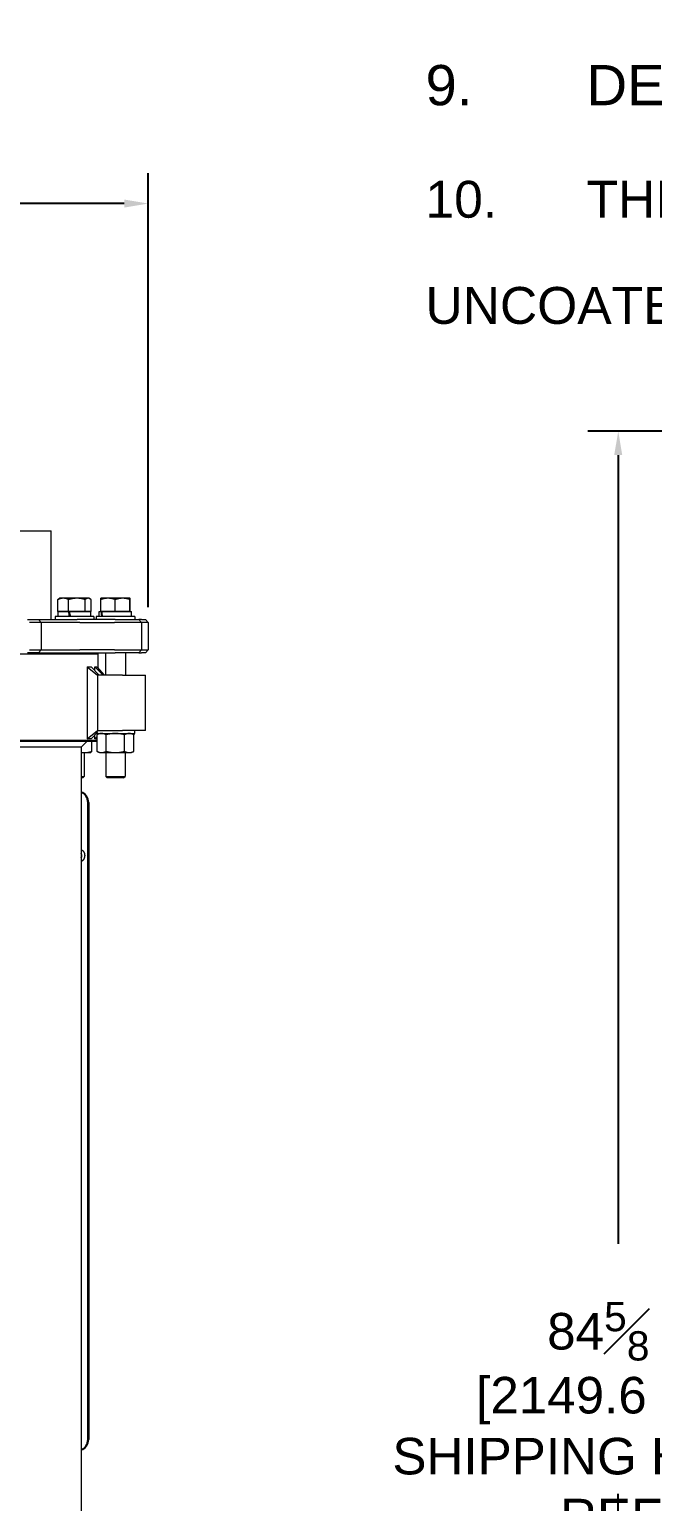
# Model space of a CAD drawing. Header units: inches. Extents: x 14 to 368, y 5 to 236.
# Drawn here: x 201.9 to 230, y 74.3 to 140.7 of the extents above; entities that cross this region are included whole.
import ezdxf

# ---------------------------------------------------------------- set-up
doc = ezdxf.new("R2010")
doc.units = ezdxf.units.IN
doc.header["$LTSCALE"] = 11
doc.header["$MEASUREMENT"] = 0
for name, color, linetype, lineweight in [('Dimension (ANSI)', 7, 'Continuous', 25), ('Symbol (ANSI)', 7, 'Continuous', 25), ('Visible (ANSI)', 7, 'Continuous', 50)]:
    doc.layers.add(name, color=color, linetype=linetype, lineweight=lineweight)
doc.styles.add('MEMCOR Medium', font='arial.ttf')
doc.styles.add('Standard D-E NeptuneBenson', font='arial.ttf')
doc.dimstyles.new('Default (ANSI)', dxfattribs={"dimscale": 11, "dimtxt": 0.15, "dimasz": 0.098425, "dimexe": 0.125, "dimexo": 0.0625, "dimgap": 0.031496, "dimtad": 0, "dimtih": 1, "dimtoh": 1, "dimdec": 4, "dimrnd": 1e-08, "dimzin": 3, "dimdsep": 46, "dimlunit": 5, "dimtxsty": 'MEMCOR Medium', "dimcen": 0.09, "dimdle": 0.393701, "dimclrd": 256, "dimclre": 256, "dimclrt": 256, "dimadec": 0, "dimazin": 1, "dimtfac": 0.8, "dimtofl": 0, "dimtmove": 0, "dimatfit": 3, "dimfxl": 1, "dimfrac": 1, "dimtolj": 1, "dimtzin": 4, "dimlwd": -1, "dimlwe": -1, "dimarcsym": 0})

# ---------------------------------------------------------------- blocks, each defined once
blk = doc.blocks.new('*D27')
at = {"layer": 'Defpoints', "color": 0, "transparency": 16777216}
for p in [(207.295, 132.845), (173.742, 113.941), (207.295, 113.941)]:
    blk.add_point(p, dxfattribs=at)
at = {"layer": 'Dimension (ANSI)', "transparency": 16777216}
for p, q in [((173.742, 114.628), (173.742, 134.22)), ((207.295, 114.628), (207.295, 134.22)), ((174.825, 132.845), (184.561, 132.845)), ((206.213, 132.845), (196.477, 132.845))]:
    blk.add_line(p, q, dxfattribs=at)
for points in [[(174.825, 133.026), (174.825, 132.665), (173.742, 132.845)], [(206.213, 133.026), (206.213, 132.665), (207.295, 132.845)]]:
    blk.add_solid(points, dxfattribs=at)
at = {"layer": 'Dimension (ANSI)', "transparency": 16777216, "char_height": 1.65, "attachment_point": 5, "style": 'MEMCOR Medium'}
for s, insert in [('\\A1; 33{\\H0.8x;\\S9#16;} in', (190.519, 134.554)), ('\\A1;[852.2 mm]', (190.519, 131.442))]:
    blk.add_mtext(s, dxfattribs=dict(at, insert=insert))
blk = doc.blocks.new('*D28')
at = {"layer": 'Defpoints', "color": 0, "transparency": 16777216}
for p in [(228.48, 122.576), (280.341, 122.576), (262.91, 37.946)]:
    blk.add_point(p, dxfattribs=at)
at = {"layer": 'Dimension (ANSI)', "transparency": 16777216}
for p, q in [((279.653, 122.576), (227.105, 122.576)), ((228.48, 121.494), (228.48, 85.897)), ((228.48, 39.028), (228.48, 74.625)), ((262.223, 37.946), (227.105, 37.946))]:
    blk.add_line(p, q, dxfattribs=at)
for points in [[(228.299, 121.494), (228.66, 121.494), (228.48, 122.576)], [(228.299, 39.028), (228.66, 39.028), (228.48, 37.946)]]:
    blk.add_solid(points, dxfattribs=at)
at = {"layer": 'Dimension (ANSI)', "transparency": 16777216, "char_height": 1.65, "attachment_point": 5, "style": 'MEMCOR Medium'}
for s, insert in [('\\A1; \\fArial|b0|i0;84{\\H0.8x;\\S5#8;} in', (228.48, 81.958)), ('\\A1;[2149.6 mm]{\\P\\fArial|b0|i0;SHIPPING HEIGHT\\P\\fArial|b0|i0;REF.}', (228.48, 76.322))]:
    blk.add_mtext(s, dxfattribs=dict(at, insert=insert))

msp = doc.modelspace()

# ---------------------------------------------------------------- linework, layer by layer
at = {"layer": 'Visible (ANSI)', "linetype": 'Continuous', "lineweight": 18}
for p, q in [((199.741453, 118.07051), (202.213575, 118.07051)), ((202.213575, 118.07051), (202.913043, 118.07051)), ((202.913043, 114.07051), (202.913043, 118.07051)), ((203.221271, 114.430139), (203.221271, 114.975548)), ((203.312217, 115.034139), (203.268177, 115.008712)), ((203.462529, 115.034139), (203.312217, 115.034139)), ((204.077259, 115.034139), (203.462529, 115.034139)), ((203.703787, 114.430139), (203.703787, 114.975548)), ((204.582947, 115.034139), (204.077259, 115.034139)), ((204.450732, 114.430139), (204.450732, 114.975548)), ((204.624217, 115.034139), (204.582947, 115.034139)), ((204.624217, 115.034139), (204.668257, 115.008712)), ((204.715163, 114.430139), (204.715163, 114.975548)), ((205.154072, 114.430139), (205.154072, 114.975548)), ((205.156907, 115.034139), (205.156888, 115.034128)), ((205.480636, 115.034139), (205.156907, 115.034139)), ((206.136617, 115.034139), (205.480636, 115.034139)), ((205.8072, 114.430139), (205.8072, 114.975548)), ((206.468888, 115.034139), (206.136617, 115.034139)), ((206.466035, 114.430139), (206.466035, 114.975548)), ((206.468907, 115.034139), (206.468888, 115.034139)), ((206.468907, 115.034139), (206.468926, 115.034128)), ((206.471742, 114.430139), (206.471742, 114.975548)), ((203.462529, 114.430139), (203.221271, 114.430139)), ((203.238717, 114.430135), (203.688082, 114.430135)), ((203.238717, 114.211135), (203.238717, 114.430135)), ((203.312217, 114.430139), (203.312217, 114.430135)), ((203.703787, 114.430139), (203.462529, 114.430139)), ((203.688082, 114.430135), (203.71376, 114.430135)), ((204.077259, 114.430139), (203.703787, 114.430139)), ((203.71376, 114.430135), (203.739388, 114.430135)), ((203.739388, 114.430135), (204.697717, 114.430135)), ((204.450732, 114.430139), (204.077259, 114.430139)), ((204.582947, 114.430139), (204.450732, 114.430139)), ((204.715163, 114.430139), (204.582947, 114.430139)), ((204.624217, 114.430139), (204.624217, 114.430135)), ((204.697717, 114.211135), (204.697717, 114.430135)), ((205.083407, 114.430135), (205.165349, 114.430135)), ((205.083407, 114.211135), (205.083407, 114.430135)), ((205.480636, 114.430139), (205.154072, 114.430139)), ((205.156907, 114.430139), (205.156907, 114.430135)), ((205.165349, 114.430135), (205.192366, 114.430135)), ((205.192366, 114.430135), (206.542407, 114.430135)), ((205.8072, 114.430139), (205.480636, 114.430139)), ((206.136617, 114.430139), (205.8072, 114.430139)), ((206.466035, 114.430139), (206.136617, 114.430139)), ((206.468888, 114.430139), (206.466035, 114.430139)), ((206.471742, 114.430139), (206.468888, 114.430139)), ((206.468907, 114.430139), (206.468907, 114.430135)), ((206.542407, 114.211135), (206.542407, 114.430135)), ((201.850043, 114.07051), (202.068971, 114.07051)), ((202.158641, 113.94051), (201.938013, 113.94051)), ((202.068971, 114.07051), (202.338875, 114.07051)), ((202.468875, 113.94051), (202.158641, 113.94051)), ((202.338875, 114.07051), (204.081617, 114.07051)), ((202.338875, 114.07051), (202.468875, 113.94051)), ((204.204101, 113.94051), (202.468875, 113.94051)), ((202.468875, 113.94051), (202.468875, 112.70051)), ((204.843217, 114.211135), (203.093217, 114.211135)), ((203.093217, 114.211135), (203.093217, 114.07051)), ((204.784592, 114.07051), (204.081617, 114.07051)), ((204.204101, 113.94051), (204.762018, 113.94051)), ((204.762018, 113.94051), (205.774321, 113.94051)), ((205.796895, 114.07051), (204.784592, 114.07051)), ((204.843217, 114.211135), (204.843217, 114.07051)), ((206.687907, 114.211135), (204.937907, 114.211135)), ((204.937907, 114.211135), (204.937907, 114.07051)), ((206.919882, 113.94051), (205.774321, 113.94051)), ((205.796895, 114.07051), (206.793534, 114.07051)), ((206.687907, 114.211135), (206.687907, 114.07051)), ((206.793534, 114.07051), (206.861483, 114.07051)), ((206.861483, 114.07051), (206.864366, 114.07051)), ((206.984001, 114.07051), (206.864366, 114.07051)), ((206.864366, 114.07051), (206.994366, 113.94051)), ((206.988359, 113.94051), (206.919882, 113.94051)), ((206.984001, 114.07051), (207.123835, 114.07051)), ((206.994366, 113.94051), (206.988359, 113.94051)), ((207.252748, 113.94051), (206.994366, 113.94051)), ((206.994366, 113.94051), (206.994366, 112.70051)), ((207.123835, 114.07051), (207.159863, 114.07051)), ((207.159863, 114.07051), (207.165265, 114.07051)), ((207.165265, 114.07051), (207.295265, 113.94051)), ((207.289056, 113.94051), (207.252748, 113.94051)), ((207.295265, 113.94051), (207.289056, 113.94051)), ((207.295265, 113.94051), (207.295265, 112.70051)), ((205.028369, 112.50801), (200.948834, 112.50801)), ((202.068971, 112.57051), (201.850043, 112.57051)), ((201.938013, 112.70051), (202.158641, 112.70051)), ((202.338875, 112.57051), (202.068971, 112.57051)), ((202.158641, 112.70051), (202.468875, 112.70051)), ((202.338875, 112.57051), (202.468875, 112.70051)), ((202.338875, 112.57051), (204.211034, 112.57051)), ((202.468875, 112.70051), (204.204101, 112.70051)), ((204.762018, 112.70051), (204.204101, 112.70051)), ((204.211034, 112.57051), (204.784592, 112.57051)), ((205.774321, 112.70051), (204.762018, 112.70051)), ((204.784592, 112.57051), (205.796895, 112.57051)), ((204.965869, 112.57051), (205.028369, 112.50801)), ((205.028369, 111.881201), (205.028369, 112.50801)), ((205.365407, 112.57051), (205.365407, 111.57051)), ((205.774321, 112.70051), (206.919882, 112.70051)), ((206.793534, 112.57051), (205.796895, 112.57051)), ((206.260407, 112.57051), (206.260407, 111.57051)), ((206.861483, 112.57051), (206.793534, 112.57051)), ((206.864366, 112.57051), (206.861483, 112.57051)), ((206.864366, 112.57051), (206.994366, 112.70051)), ((206.864366, 112.57051), (206.984001, 112.57051)), ((206.919882, 112.70051), (206.988359, 112.70051)), ((207.123835, 112.57051), (206.984001, 112.57051)), ((206.988359, 112.70051), (206.994366, 112.70051)), ((206.994366, 112.70051), (207.252748, 112.70051)), ((207.159863, 112.57051), (207.123835, 112.57051)), ((207.165265, 112.57051), (207.159863, 112.57051)), ((207.165265, 112.57051), (207.295265, 112.70051)), ((207.252748, 112.70051), (207.289056, 112.70051)), ((207.289056, 112.70051), (207.295265, 112.70051)), ((204.53787, 111.945053), (204.53787, 108.695967)), ((204.53787, 111.945053), (204.715233, 111.945053)), ((204.53787, 111.945053), (204.999583, 111.57051)), ((204.715233, 111.945053), (205.081779, 111.57051)), ((204.884511, 111.945053), (205.255427, 111.57051)), ((204.884511, 111.772082), (204.884511, 111.945053)), ((204.884511, 111.945053), (204.971832, 111.945053)), ((204.971832, 111.945053), (205.303467, 111.57051)), ((206.13813, 111.57051), (204.999583, 111.57051)), ((204.999583, 111.57051), (204.999583, 109.07051)), ((206.13813, 111.57051), (207.165072, 111.57051)), ((207.165072, 109.07051), (207.165072, 111.57051)), ((204.53787, 108.695967), (204.999583, 109.07051)), ((204.715233, 108.695967), (205.017802, 109.005137)), ((204.999583, 109.07051), (206.13813, 109.07051)), ((207.165072, 109.07051), (206.13813, 109.07051)), ((206.687907, 108.929885), (206.687907, 109.07051)), ((201.283612, 108.63301), (204.982701, 108.63301)), ((204.965869, 108.57051), (201.283612, 108.57051)), ((204.269098, 108.32051), (201.283612, 108.32051)), ((204.269098, 108.32051), (204.519098, 108.57051)), ((204.269098, 108.32051), (204.269098, 59.59551)), ((204.715233, 108.695967), (204.53787, 108.695967)), ((204.746216, 108.122752), (204.746216, 108.57051)), ((204.884511, 108.695967), (204.884511, 108.868938)), ((204.884511, 108.695967), (204.982701, 108.795118)), ((204.971832, 108.695967), (204.884511, 108.695967)), ((204.944156, 108.929885), (206.687907, 108.929885)), ((204.965869, 108.57051), (204.982701, 108.587342)), ((204.971832, 108.695967), (204.982701, 108.708243)), ((204.982701, 108.122752), (204.982701, 108.878018)), ((205.093907, 108.929885), (204.98625, 108.879684)), ((205.392386, 108.122752), (205.392386, 108.878018)), ((206.222593, 108.122752), (206.222593, 108.878018)), ((206.531907, 108.929885), (206.639564, 108.879684)), ((206.643113, 108.122752), (206.643113, 108.878018)), ((204.269098, 108.070885), (204.426218, 108.070885)), ((204.405717, 108.070885), (204.405717, 106.99625)), ((204.426218, 108.070885), (204.687217, 108.070885)), ((204.687217, 108.070885), (204.697361, 108.075615)), ((205.093907, 108.070885), (204.98625, 108.121087)), ((205.093907, 108.070885), (205.187544, 108.070885)), ((205.187544, 108.070885), (205.807489, 108.070885)), ((205.375407, 108.070885), (205.375407, 106.99625)), ((205.807489, 108.070885), (206.432853, 108.070885)), ((206.250407, 108.070885), (206.250407, 106.99625)), ((206.432853, 108.070885), (206.531907, 108.070885)), ((206.531907, 108.070885), (206.639564, 108.121087)), ((204.269098, 106.99625), (204.405717, 106.99625)), ((204.337556, 106.930135), (204.405717, 106.99625)), ((205.375407, 106.99625), (206.250407, 106.99625)), ((205.443568, 106.930135), (205.375407, 106.99625)), ((206.182246, 106.930135), (206.250407, 106.99625)), ((204.337556, 106.930135), (204.269098, 106.930135)), ((206.182246, 106.930135), (205.443568, 106.930135)), ((204.565161, 77.07051), (204.565161, 105.82051)), ((204.608573, 105.82051), (204.608573, 77.07051))]:
    msp.add_line(p, q, dxfattribs=at)
for centre, major_axis, ratio, start_param, end_param in [((203.968217, 114.274884), (-0.686103, 4.136996), 0.059912309, 1.523325941, 1.576269714), ((203.968217, 114.585387), (-0.686103, 4.136996), 0.059912309, 1.598394972, 1.651444339), ((205.812907, 114.274884), (-0.368548, 4.13682), 0.152183902, 1.51970462, 1.572648393), ((205.812907, 114.585387), (-0.368548, 4.13682), 0.152183902, 1.594773651, 1.647823018), ((204.116169, 105.82051), (0, 0.5), 0.984807753, 4.71238898, 5.967386527), ((204.072757, 105.82051), (0, -0.5), 0.984807753, 1.570796327, 2.731450888), ((204.116169, 77.07051), (0, -0.5), 0.984807753, 0.31579878, 1.570796327), ((204.072757, 77.07051), (0, -0.5), 0.984807753, 0.410141766, 1.570796327)]:
    msp.add_ellipse(centre, major_axis=major_axis, ratio=ratio, start_param=start_param, end_param=end_param, dxfattribs=at)
for points, weights in [([(203.462529, 115.034139), (203.350561, 115.034139), (203.221271, 114.975548)], [1, 1.0379548493, 1]), ([(203.221271, 114.975548), (203.245648, 114.995706), (203.268177, 115.008712)], [1, 1.01274097805, 1.01692797553]), ([(203.703787, 114.975548), (203.574497, 115.034139), (203.462529, 115.034139)], [1, 1.0379548493, 1]), ([(204.077259, 115.034139), (203.90393, 115.034139), (203.703787, 114.975548)], [1, 1.0379548493, 1]), ([(204.450732, 114.975548), (204.250589, 115.034139), (204.077259, 115.034139)], [1, 1.0379548493, 1]), ([(204.582947, 115.034139), (204.521586, 115.034139), (204.450732, 114.975548)], [1, 1.0379548493, 1]), ([(204.715163, 114.975548), (204.644309, 115.034139), (204.582947, 115.034139)], [1, 1.0379548493, 1]), ([(205.154072, 114.975548), (205.155581, 115.033374), (205.156888, 115.034128)], [1, 1.03744045186, 1.00101485176]), ([(205.480636, 115.034139), (205.329077, 115.034139), (205.154072, 114.975548)], [1, 1.0379548493, 1]), ([(205.8072, 114.975548), (205.632194, 115.034139), (205.480636, 115.034139)], [1, 1.0379548493, 1]), ([(206.136617, 115.034139), (205.983734, 115.034139), (205.8072, 114.975548)], [1, 1.0379548493, 1]), ([(206.466035, 114.975548), (206.2895, 115.034139), (206.136617, 115.034139)], [1, 1.0379548493, 1]), ([(206.468888, 115.034139), (206.467564, 115.034139), (206.466035, 114.975548)], [1, 1.0379548493, 1]), ([(206.471742, 114.975548), (206.470213, 115.034139), (206.468888, 115.034139)], [1, 1.0379548493, 1]), ([(205.187544, 108.929885), (205.092476, 108.929885), (204.982701, 108.878018)], [1, 1.0379548493, 1]), ([(205.392386, 108.878018), (205.282611, 108.929885), (205.187544, 108.929885)], [1, 1.0379548493, 1]), ([(205.807489, 108.929885), (205.614839, 108.929885), (205.392386, 108.878018)], [1, 1.0379548493, 1]), ([(206.222593, 108.878018), (206.000139, 108.929885), (205.807489, 108.929885)], [1, 1.0379548493, 1]), ([(206.432853, 108.929885), (206.335271, 108.929885), (206.222593, 108.878018)], [1, 1.0379548493, 1]), ([(206.643113, 108.878018), (206.530435, 108.929885), (206.432853, 108.929885)], [1, 1.0379548493, 1]), ([(206.639564, 108.879684), (206.641335, 108.878858), (206.643113, 108.878018)], [1.0011669514, 1.00059273226, 1]), ([(204.269098, 108.084097), (204.349176, 108.070885), (204.426218, 108.070885)], [1.01897063355, 1.01933641983, 1]), ([(204.426218, 108.070885), (204.57473, 108.070885), (204.746216, 108.122752)], [1, 1.0379548493, 1]), ([(204.746216, 108.122752), (204.720205, 108.086268), (204.697361, 108.075615)], [1, 1.02640123045, 1.01607329548]), ([(204.982701, 108.122752), (205.092476, 108.070885), (205.187544, 108.070885)], [1, 1.0379548493, 1]), ([(205.187544, 108.070885), (205.282611, 108.070885), (205.392386, 108.122752)], [1, 1.0379548493, 1]), ([(205.392386, 108.122752), (205.614839, 108.070885), (205.807489, 108.070885)], [1, 1.0379548493, 1]), ([(205.807489, 108.070885), (206.000139, 108.070885), (206.222593, 108.122752)], [1, 1.0379548493, 1]), ([(206.222593, 108.122752), (206.335271, 108.070885), (206.432853, 108.070885)], [1, 1.0379548493, 1]), ([(206.432853, 108.070885), (206.530435, 108.070885), (206.643113, 108.122752)], [1, 1.0379548493, 1]), ([(206.643113, 108.122752), (206.641335, 108.121912), (206.639564, 108.121087)], [1, 1.00059273226, 1.0011669514])]:
    msp.add_rational_spline(points, weights, degree=2, dxfattribs=at)
for points in [[(204.269098, 103.691384), (204.290348, 103.681039), (204.309277, 103.667682)], [(204.309277, 103.667682), (204.364343, 103.629595), (204.426592, 103.512091), (204.426592, 103.428622)], [(204.340401, 103.20658), (204.308297, 103.174489), (204.269098, 103.152164)], [(204.426592, 103.428622), (204.426592, 103.363792), (204.381102, 103.247099), (204.340401, 103.20658)]]:
    msp.add_open_spline(points, degree=2, dxfattribs=at)
for points, degree, knots in [([(204.294465, 103.42457), (204.294465, 103.444853), (204.292451, 103.465316), (204.28233, 103.504407), (204.275346, 103.518906), (204.269097, 103.529293)], 3, [-0.3372795691, -0.3372795691, -0.3372795691, -0.3372795691, -0.2539165575, -0.2539165575, -0.171201875, -0.171201875, -0.171201875, -0.171201875]), ([(204.290123, 103.42457), (204.290123, 103.476434), (204.270913, 103.518107), (204.269098, 103.521571)], 2, [0, 0, 0, 1, 1.094146344, 1.094146344, 1.094146344]), ([(204.269098, 103.323718), (204.273568, 103.332438), (204.290123, 103.376758), (204.290123, 103.42457)], 2, [0.742740576, 0.742740576, 0.742740576, 1, 2, 2, 2]), ([(204.2691, 103.315769), (204.274367, 103.324835), (204.278283, 103.33344), (204.291082, 103.367702), (204.294465, 103.396587), (204.294465, 103.42457)], 3, [-0.2788959216, -0.2788959216, -0.2788959216, -0.2788959216, -0.2132300142, -0.2132300142, 0, 0, 0, 0])]:
    msp.add_open_spline(points, degree=degree, knots=knots, dxfattribs=at)

# ---------------------------------------------------------------- texts
at = {"layer": 'Symbol (ANSI)', "insert": (219.791202, 196.586037), "char_height": 1.814999942, "width": 148.64247032, "attachment_point": 1, "line_spacing_factor": 1.727336, "style": 'Standard D-E NeptuneBenson'}
msp.add_mtext('NOTES:\\P1.^IFILTER TANK IS TO BE CONSTRUCTED OF HIGH QUALITY A36 CARBON STEEL, UPPER HEAD THICKNESS = 1 1/2" \\P(38.1mm), LOWER HEAD THICKNESS = 5/16" (7.93mm) & SHELL THICKNESS = 1/4" (6.35mm).\\P2.^IINTERIOR OF TANK IS LINED WITH FLEXSOL 3000. EXTERIOR IS COATED WITH 5-8 MILS OF HIGH SOLIDS ENAMEL. \\PNO WELDING OR EXTREME HEAT IS TO BE APPLIED TO TANK AFTER LINING OR COATING PROCESS IS DONE.\\P3.^IELECTRICAL REQUIREMENTS: 120VAC-10-60Hz, 15 AMP CIRCUIT PROTECTION.\\P4.^ILOCATE ALL ELECTRICAL ITEMS IN A NON-HAZARDOUS LOCATION.\\P5.^IELECTRICAL CONNECTIONS ARE THE RESPONSIBILITY OF THE CUSTOMER.\\P6.^IMEDIA QUANTITIES ARE INDICATED FOR INFORMATIONAL PURPOSES ONLY.\\P7.^IALL PNEUMATIC TUBING SUPPLIED BY POOL CONTRACTOR.\\P8.^IDRAIN VALVE MUST BE A BUTTERFLY VALVE AND INSTALLED DIRECTLY ON THE BOTTOM TANK HEAD.\\P{\\H1x;9.^IDESIGN PRESSURE IS 50 PSI (344.73 kpa). HYDROSTATICALLY TESTED TO 75 PSI (517.11 kpa).\\P\\H0.91667x;10.^ITHIS PRECOAT FILTER UTILIZES TUBE ELEMENTS AND THE EFFECTIVE FILTRATION AREA REPRESENTS THE \\PUNCOATED AREA.}', dxfattribs=at)

# ---------------------------------------------------------------- dimensions: what is measured, and where the dimension line sits
at = {"layer": 'Dimension (ANSI)'}
for base, p1, p2, angle, text, override, picture, middle in [((207.295265, 132.845409), (173.74242, 113.94051), (207.295265, 113.94051), 180, ' <> in\\X[852.2 mm]', {"dimgap": 0.031496, "dimtih": 0, "dimtoh": 0, "dimdec": 4, "dimpost": '', "dimtol": 0, "dimlim": 0, "dimtp": 0, "dimtm": 0, "dimtdec": 2, "dimatfit": 1}, '*D27', (190.518842, 132.845409)), ((228.479769, 122.57631), (262.910254, 37.94551), (280.340911, 122.57631), 90, ' \\fArial|b0|i0;<> in\\X[2149.6 mm]{\\P\\fArial|b0|i0;SHIPPING HEIGHT\\P\\fArial|b0|i0;REF.}', {"dimgap": 0.031496, "dimdec": 4, "dimpost": '', "dimtol": 0, "dimlim": 0, "dimtp": 0, "dimtm": 0, "dimtdec": 2, "dimatfit": 1}, '*D28', (228.479769, 80.26091))]:
    dim = msp.add_linear_dim(base=base, p1=p1, p2=p2, angle=angle, text=text, dimstyle='Default (ANSI)', override=override, dxfattribs=at)
    dim.commit()
    dim.dimension.update_dxf_attribs({"geometry": picture, "text_midpoint": middle, "dimtype": 160})

doc.saveas('drawing.dxf')
